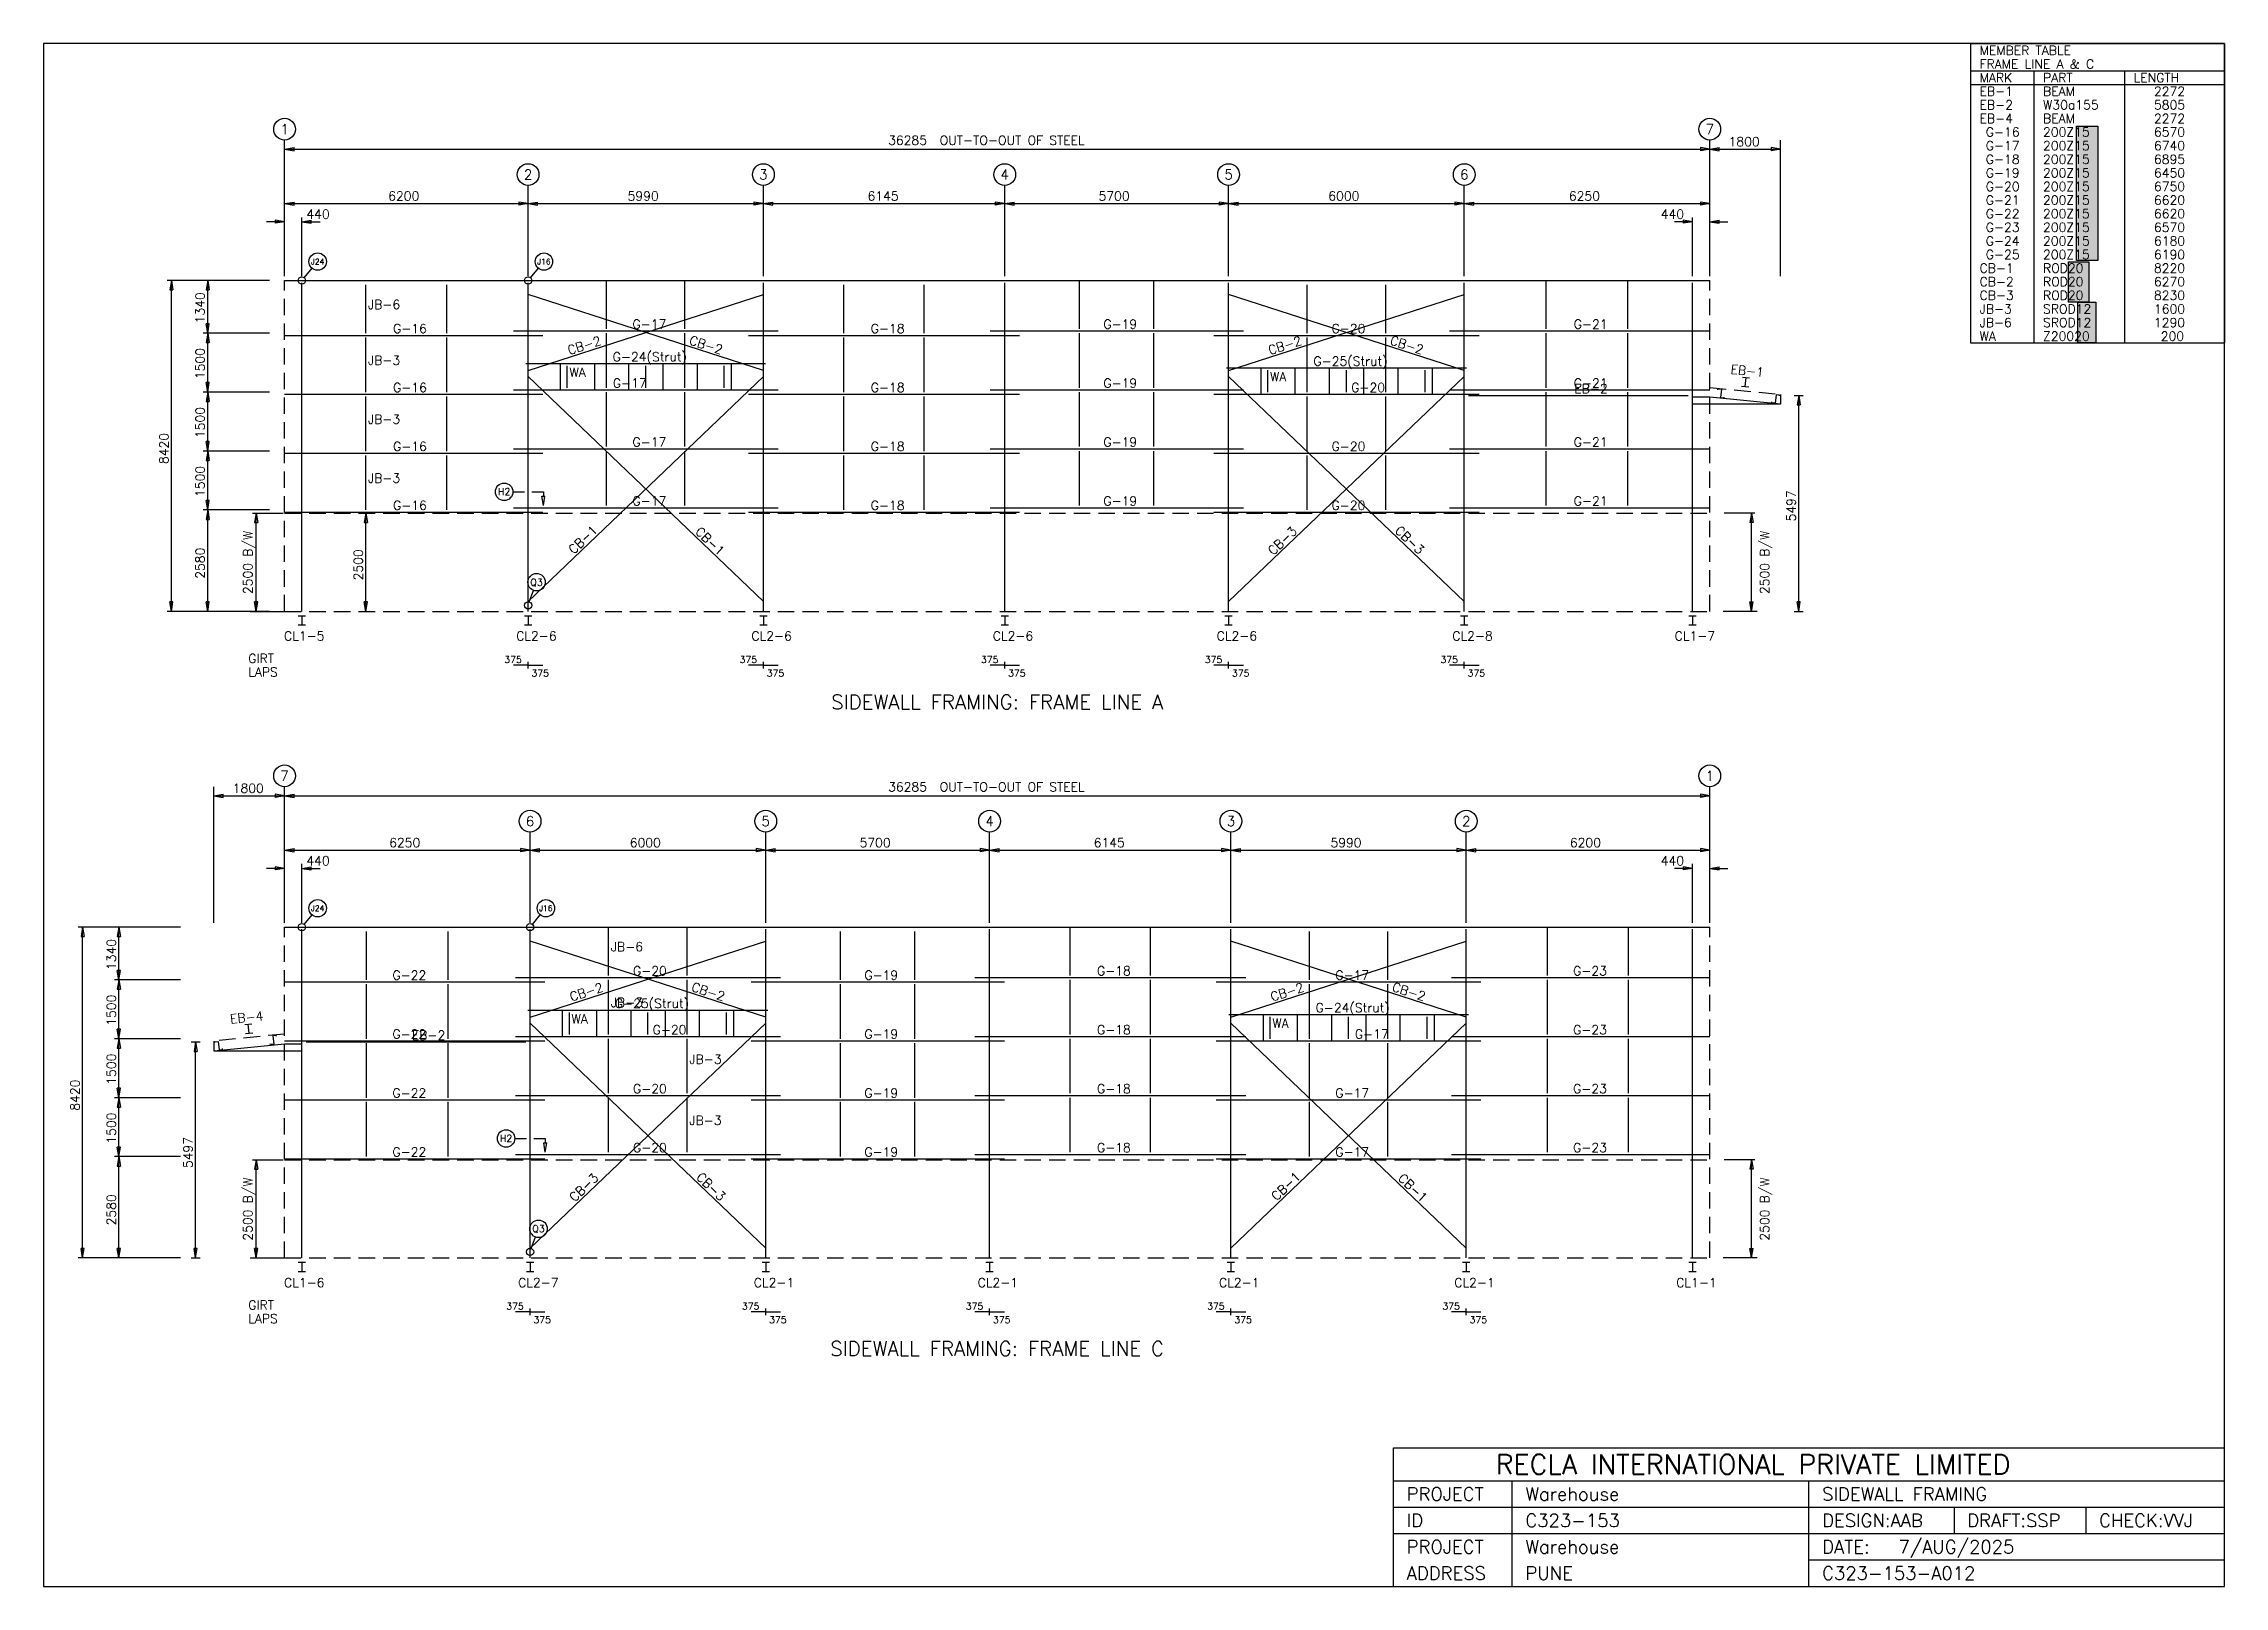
# Model space of a CAD drawing. Header units: millimetres. Extents: x 0 to 55522, y 0 to 39262.
import ezdxf
from ezdxf.enums import TextEntityAlignment as Align

# ---------------------------------------------------------------- set-up
doc = ezdxf.new("R2010")
doc.units = ezdxf.units.MM
doc.header["$MEASUREMENT"] = 0
doc.linetypes.add('CONTIN', pattern=[0])
doc.linetypes.add('DASHED', pattern=[627.92, 419.72, -208.2])
doc.layers.get('0').update_dxf_attribs({"linetype": 'CONTIN'})
for name, color, linetype in [('1', 7, 'CONTIN'), ('10', 10, 'CONTIN'), ('11', 7, 'CONTIN'), ('12', 6, 'CONTIN'), ('13', 1, 'CONTIN'), ('14', 7, 'CONTIN'), ('15', 7, 'CONTIN'), ('2', 6, 'CONTIN'), ('22', 7, 'CONTIN'), ('26', 7, 'CONTIN'), ('3', 7, 'CONTIN'), ('4', 7, 'CONTIN'), ('5', 5, 'DASHED'), ('7', 7, 'CONTIN')]:
    doc.layers.add(name, color=color, linetype=linetype)
doc.styles.add('SIMPLEX', font='SIMPLEX')

# ---------------------------------------------------------------- blocks, each defined once
blk = doc.blocks.new('SW1TBL')
for p, q in [((-6463.6997, 0), (0, 0)), ((-6463.6997, 0), (-6463.6997, -7617.9312)), ((0, 0), (0, -7617.9312)), ((-6463.6997, -692.53931), (0, -692.53931)), ((-6463.6997, -692.53931), (-6463.6997, -1038.8088)), ((-6463.6997, -1038.8088), (-6463.6997, -7617.9312)), ((-6463.6997, -1038.8088), (0, -1038.8088)), ((-4847.7749, -692.53931), (-4847.7749, -1038.8088)), ((-4847.7749, -1038.8088), (-4847.7749, -7617.9312)), ((-2539.3108, -692.53931), (-2539.3108, -1038.8088)), ((-2539.3108, -1038.8088), (-2539.3108, -7617.9312)), ((-6463.6997, -7617.9312), (0, -7617.9312))]:
    blk.add_line(p, q)
at = {"layer": '14', "style": 'SIMPLEX'}
for s, p in [('MEMBER TABLE', (-6232.8535, -288.55801)), ('FRAME LINE A & C', (-6232.8535, -634.82764)), ('MARK', (-6232.8535, -981.09729)), ('PART', (-4616.9287, -981.09729)), ('LENGTH', (-2308.4646, -981.09729))]:
    blk.add_text(s, height=230.84642, dxfattribs=at).set_placement(p)
at = {"layer": '26', "style": 'SIMPLEX'}
for s, p in [('EB-1', (-6232.8535, -1327.3669)), ('BEAM', (-4616.9287, -1327.3669)), ('   2272', (-2308.4646, -1327.3669)), ('EB-2', (-6232.8535, -1673.6366)), ('W30a155', (-4616.9287, -1673.6366)), ('   5805', (-2308.4646, -1673.6366)), ('EB-4', (-6232.8535, -2019.9063)), (' G-16', (-6232.8535, -2366.1758)), ('200Z15', (-4616.9287, -2366.1758)), ('BEAM', (-4616.9287, -2019.9063)), ('   2272', (-2308.4646, -2019.9063)), ('   6570', (-2308.4646, -2366.1758)), (' G-17', (-6232.8535, -2712.4453)), ('200Z15', (-4616.9287, -2712.4453)), ('   6740', (-2308.4646, -2712.4453)), (' G-18', (-6232.8535, -3058.7148)), (' G-19', (-6232.8535, -3404.9844)), ('200Z15', (-4616.9287, -3058.7148)), ('200Z15', (-4616.9287, -3404.9844)), ('   6895', (-2308.4646, -3058.7148)), ('   6450', (-2308.4646, -3404.9844)), (' G-20', (-6232.8535, -3751.2539)), (' G-21', (-6232.8535, -4097.5234)), ('200Z15', (-4616.9287, -3751.2539)), ('200Z15', (-4616.9287, -4097.5234)), ('   6750', (-2308.4646, -3751.2539)), ('   6620', (-2308.4646, -4097.5234)), (' G-22', (-6232.8535, -4443.793)), ('200Z15', (-4616.9287, -4443.793)), ('   6620', (-2308.4646, -4443.793)), (' G-23', (-6232.8535, -4790.0625)), (' G-24', (-6232.8535, -5136.332)), ('200Z15', (-4616.9287, -4790.0625)), ('200Z15', (-4616.9287, -5136.332)), ('   6570', (-2308.4646, -4790.0625)), ('   6180', (-2308.4646, -5136.332)), (' G-25', (-6232.8535, -5482.6016)), ('200Z15', (-4616.9287, -5482.6016)), ('   6190', (-2308.4646, -5482.6016)), ('CB-1', (-6232.8535, -5828.8711)), ('CB-2', (-6232.8535, -6175.1406)), ('ROD20', (-4616.9287, -5828.8711)), ('ROD20', (-4616.9287, -6175.1406)), ('   8220', (-2308.4646, -5828.8711)), ('   6270', (-2308.4646, -6175.1406)), ('JB-3', (-6232.8535, -6867.6802)), ('CB-3', (-6232.8535, -6521.4102)), ('SROD12', (-4616.9287, -6867.6802)), ('ROD20', (-4616.9287, -6521.4102)), ('   8230', (-2308.4646, -6521.4102)), ('   1600', (-2308.4646, -6867.6802)), ('JB-6', (-6232.8535, -7213.9497)), ('SROD12', (-4616.9287, -7213.9497)), ('   1290', (-2308.4646, -7213.9497)), ('WA', (-6232.8535, -7560.2192)), ('Z20020', (-4616.9287, -7560.2192)), ('    200', (-2308.4646, -7560.2192))]:
    blk.add_text(s, height=230.84642, dxfattribs=at).set_placement(p)
blk = doc.blocks.new('WCOL')
for p, q in [((-10.2, 0), (10.2, 0)), ((0, 0), (0, -25.4)), ((-10.2, -25.4), (10.2, -25.4))]:
    blk.add_line(p, q)
blk = doc.blocks.new('ARROW')
for p, q in [((0, 0), (-240, 40)), ((-240, 40), (-240, -40)), ((0, 0), (-240, -40))]:
    blk.add_line(p, q)
blk = doc.blocks.new('ARROWP')
for p, q in [((0, 0), (-240, 40)), ((-240, 40), (-240, -40)), ((0, 0), (-240, -40))]:
    blk.add_line(p, q)
blk = doc.blocks.new('CUTSEC')
at = {"layer": '7'}
for p, q in [((-388, 0), (-92, 0)), ((92, 0), (388, 0)), ((388, 0), (388, 111))]:
    blk.add_line(p, q, dxfattribs=at)
at = {"layer": '7', "rotation": 90}
blk.add_blockref('ARROWP', (388, 351), dxfattribs=at)
blk = doc.blocks.new('ZCOL')
for p, q in [((10.2, 0), (0, 0)), ((0, 0), (0, -25.4)), ((10.2, -2.5), (10.2, 0)), ((-10.2, -25.4), (-10.2, -22.9)), ((0, -25.4), (-10.2, -25.4))]:
    blk.add_line(p, q)

msp = doc.modelspace()

# ---------------------------------------------------------------- hatches: boundary and pattern name
at = {"linetype": 'Continuous'}
h = msp.add_hatch(color=256, dxfattribs=at)
h.dxf.hatch_style = 1
h.paths.add_polyline_path([(51757, 37158), (52300, 37158), (52300, 33740), (51757, 33740)])
h.paths.add_polyline_path([(51555, 33713), (52070, 33713), (52070, 32679), (51555, 32679)])
h.paths.add_polyline_path([(51789, 32679), (52250, 32679), (52250, 31644), (51789, 31644)])

# ---------------------------------------------------------------- linework, layer by layer
for p, q in [((34368, 0), (34368, 3526)), ((34368, 3526), (55522, 3526)), ((55522, 0), (55522, 3526)), ((34368, 2686), (55522, 2686)), ((37390, 0), (37390, 2686)), ((44945, 0), (44945, 2686)), ((34368, 2015), (55522, 2015)), ((48639, 2015), (48639, 1343)), ((51996, 2015), (51996, 1343)), ((34368, 1343), (55522, 1343)), ((44945, 672), (55522, 672)), ((34368, 0), (55522, 0))]:
    msp.add_line(p, q)
for points in [[(51757, 37158), (52300, 37158), (52300, 33740), (51757, 33740)], [(51555, 33713), (52070, 33713), (52070, 32679), (51555, 32679)], [(51789, 32679), (52250, 32679), (52250, 31644), (51789, 31644)]]:
    msp.add_lwpolyline(points, close=True, dxfattribs=at)
at = {"layer": '1'}
for p, q in [((6135, 33234), (12691, 33234)), ((8202, 31894), (8202, 33123)), ((10268, 31894), (10268, 33123)), ((11978, 33234), (18681, 33234)), ((12335, 30940), (18325, 32874)), ((18325, 30940), (12335, 32874)), ((14332, 32005), (14332, 33234)), ((16328, 32005), (16328, 33234)), ((17968, 33234), (24826, 33234)), ((20373, 31894), (20373, 33123)), ((22422, 31894), (22422, 33123)), ((24113, 33234), (30526, 33234)), ((26370, 32005), (26370, 33234)), ((28270, 32005), (28270, 33234)), ((29813, 33234), (36526, 33234)), ((30170, 30940), (36170, 32874)), ((36170, 30940), (30170, 32874)), ((32170, 31894), (32170, 33123)), ((34170, 31894), (34170, 33123)), ((35813, 33234), (42420, 33234)), ((38253, 32005), (38253, 33234)), ((40337, 32005), (40337, 33234)), ((6135, 31838), (12710, 31838)), ((8202, 30394), (8202, 31783)), ((10268, 30394), (10268, 31783)), ((11960, 31949), (18700, 31949)), ((14332, 30505), (14332, 31894)), ((16328, 30505), (16328, 31894)), ((17950, 31838), (24845, 31838)), ((20373, 30394), (20373, 31783)), ((22422, 30394), (22422, 31783)), ((24095, 31949), (30545, 31949)), ((26370, 30505), (26370, 31894)), ((28270, 30505), (28270, 31894)), ((29795, 31838), (36545, 31838)), ((32170, 30394), (32170, 31783)), ((34170, 30394), (34170, 31783)), ((35795, 31949), (42420, 31949)), ((38253, 30505), (38253, 31894)), ((40337, 30505), (40337, 31894)), ((12279, 31119), (18380, 31119)), ((13151, 31119), (13151, 30449)), ((14023, 31119), (14023, 30449)), ((14894, 31119), (14894, 30449)), ((15766, 31119), (15766, 30449)), ((16637, 31119), (16637, 30449)), ((17509, 31119), (17509, 30449)), ((12335, 25064), (18325, 30788)), ((18325, 25064), (12335, 30788)), ((13333, 30505), (13333, 31064)), ((14332, 30505), (14332, 31064)), ((15330, 30505), (15330, 31064)), ((16328, 30505), (16328, 31064)), ((17327, 30505), (17327, 31064)), ((30114, 31008), (36225, 31008)), ((30170, 25064), (36170, 30788)), ((36170, 25064), (30170, 30788)), ((30987, 31008), (30987, 30338)), ((31170, 30394), (31170, 30953)), ((31860, 31008), (31860, 30338)), ((32170, 30394), (32170, 30953)), ((32733, 31008), (32733, 30338)), ((33170, 30394), (33170, 30953)), ((33606, 31008), (33606, 30338)), ((34170, 30394), (34170, 30953)), ((34479, 31008), (34479, 30338)), ((35170, 30394), (35170, 30953)), ((35352, 31008), (35352, 30338)), ((6135, 30338), (12710, 30338)), ((8202, 28894), (8202, 30283)), ((10268, 28894), (10268, 30283)), ((11960, 30449), (18700, 30449)), ((14332, 29005), (14332, 30394)), ((16328, 29005), (16328, 30394)), ((17950, 30338), (24845, 30338)), ((20373, 28894), (20373, 30283)), ((22422, 28894), (22422, 30283)), ((24095, 30449), (30545, 30449)), ((26370, 29005), (26370, 30394)), ((28270, 29005), (28270, 30394)), ((29795, 30338), (36545, 30338)), ((32170, 28894), (32170, 30283)), ((34170, 28894), (34170, 30283)), ((35795, 30449), (42420, 30449)), ((36281, 30311), (41869, 30311)), ((38253, 29005), (38253, 30394)), ((40337, 29005), (40337, 30394)), ((42420, 30264), (41980, 30264)), ((42420, 30084), (41980, 30084)), ((44220, 30084), (42420, 30264)), ((44220, 30084), (42420, 30084)), ((44220, 30084), (44220, 30084)), ((11960, 28949), (18700, 28949)), ((14332, 27505), (14332, 28894)), ((16328, 27505), (16328, 28894)), ((24095, 28949), (30545, 28949)), ((26370, 27505), (26370, 28894)), ((28270, 27505), (28270, 28894)), ((35795, 28949), (42420, 28949)), ((38253, 27505), (38253, 28894)), ((40337, 27505), (40337, 28894)), ((6135, 28838), (12710, 28838)), ((8202, 27394), (8202, 28783)), ((10268, 27394), (10268, 28783)), ((17950, 28838), (24845, 28838)), ((20373, 27394), (20373, 28783)), ((22422, 27394), (22422, 28783)), ((29795, 28838), (36545, 28838)), ((32170, 27394), (32170, 28783)), ((34170, 27394), (34170, 28783)), ((6135, 27338), (12710, 27338)), ((11960, 27449), (18700, 27449)), ((17950, 27338), (24845, 27338)), ((24095, 27449), (30545, 27449)), ((29795, 27338), (36545, 27338)), ((35795, 27449), (42420, 27449)), ((6135, 16777), (12741, 16777)), ((8218, 15437), (8218, 16667)), ((10302, 15437), (10302, 16667)), ((12028, 16777), (18741, 16777)), ((14385, 15548), (14385, 16777)), ((16385, 15548), (16385, 16777)), ((18028, 16777), (24441, 16777)), ((20285, 15437), (20285, 16667)), ((22185, 15437), (22185, 16667)), ((23728, 16777), (30586, 16777)), ((26133, 15548), (26133, 16777)), ((28182, 15548), (28182, 16777)), ((29873, 16777), (36576, 16777)), ((32227, 15437), (32227, 16667)), ((34223, 15437), (34223, 16667)), ((35863, 16777), (42420, 16777)), ((38287, 15548), (38287, 16777)), ((40353, 15548), (40353, 16777)), ((12385, 14484), (18385, 16417)), ((18385, 14484), (12385, 16417)), ((30230, 14484), (36220, 16417)), ((36220, 14484), (30230, 16417)), ((6135, 15382), (12760, 15382)), ((8218, 13937), (8218, 15327)), ((10302, 13937), (10302, 15327)), ((12010, 15493), (18760, 15493)), ((14385, 14048), (14385, 15437)), ((16385, 14048), (16385, 15437)), ((18010, 15382), (24460, 15382)), ((20285, 13937), (20285, 15327)), ((22185, 13937), (22185, 15327)), ((23710, 15493), (30605, 15493)), ((26133, 14048), (26133, 15437)), ((28182, 14048), (28182, 15437)), ((29855, 15382), (36595, 15382)), ((32227, 13937), (32227, 15327)), ((34223, 13937), (34223, 15327)), ((35845, 15493), (42420, 15493)), ((38287, 14048), (38287, 15437)), ((40353, 14048), (40353, 15437)), ((12329, 14663), (18440, 14663)), ((13202, 14663), (13202, 13993)), ((13385, 14048), (13385, 14607)), ((14075, 14663), (14075, 13993)), ((14385, 14048), (14385, 14607)), ((14948, 14663), (14948, 13993)), ((15385, 14048), (15385, 14607)), ((15821, 14663), (15821, 13993)), ((16385, 14048), (16385, 14607)), ((16694, 14663), (16694, 13993)), ((17385, 14048), (17385, 14607)), ((17567, 14663), (17567, 13993)), ((30174, 14552), (36275, 14552)), ((31046, 14552), (31046, 13882)), ((31228, 13937), (31228, 14497)), ((31918, 14552), (31918, 13882)), ((32227, 13937), (32227, 14497)), ((32789, 14552), (32789, 13882)), ((33225, 13937), (33225, 14497)), ((33661, 14552), (33661, 13882)), ((34223, 13937), (34223, 14497)), ((34532, 14552), (34532, 13882)), ((35222, 13937), (35222, 14497)), ((35404, 14552), (35404, 13882)), ((6135, 13882), (12760, 13882)), ((12010, 13993), (18760, 13993)), ((12385, 8607), (18385, 14331)), ((18385, 8607), (12385, 14331)), ((14385, 12548), (14385, 13937)), ((16385, 12548), (16385, 13937)), ((18010, 13882), (24460, 13882)), ((23710, 13993), (30605, 13993)), ((26133, 12548), (26133, 13937)), ((28182, 12548), (28182, 13937)), ((29855, 13882), (36595, 13882)), ((30230, 8607), (36220, 14331)), ((36220, 8607), (30230, 14331)), ((35845, 13993), (42420, 13993)), ((38287, 12548), (38287, 13937)), ((40353, 12548), (40353, 13937)), ((4335, 13627), (6135, 13807)), ((4335, 13627), (6135, 13627)), ((4335, 13627), (4335, 13627)), ((6135, 13807), (6575, 13807)), ((6135, 13627), (6575, 13627)), ((6686, 13854), (12274, 13854)), ((8218, 12437), (8218, 13827)), ((10302, 12437), (10302, 13827)), ((20285, 12437), (20285, 13827)), ((22185, 12437), (22185, 13827)), ((32227, 12437), (32227, 13827)), ((34223, 12437), (34223, 13827)), ((6135, 12382), (12760, 12382)), ((8218, 10937), (8218, 12327)), ((10302, 10937), (10302, 12327)), ((12010, 12493), (18760, 12493)), ((14385, 11048), (14385, 12437)), ((16385, 11048), (16385, 12437)), ((18010, 12382), (24460, 12382)), ((20285, 10937), (20285, 12327)), ((22185, 10937), (22185, 12327)), ((23710, 12493), (30605, 12493)), ((26133, 11048), (26133, 12437)), ((28182, 11048), (28182, 12437)), ((29855, 12382), (36595, 12382)), ((32227, 10937), (32227, 12327)), ((34223, 10937), (34223, 12327)), ((35845, 12493), (42420, 12493)), ((38287, 11048), (38287, 12437)), ((40353, 11048), (40353, 12437)), ((6135, 10882), (12760, 10882)), ((12010, 10993), (18760, 10993)), ((18010, 10882), (24460, 10882)), ((23710, 10993), (30605, 10993)), ((29855, 10882), (36595, 10882)), ((35845, 10993), (42420, 10993))]:
    msp.add_line(p, q, dxfattribs=at)
at = {"layer": '12'}
for p, q in [((6135, 33345), (6135, 36807)), ((42420, 33345), (42420, 36807)), ((42420, 33345), (42420, 36807)), ((44220, 33345), (44220, 36807)), ((12335, 33345), (12335, 35653)), ((18325, 33345), (18325, 35653)), ((24470, 33345), (24470, 35653)), ((30170, 33345), (30170, 35653)), ((36170, 33345), (36170, 35653)), ((42420, 33345), (42420, 35653)), ((6575, 33345), (6575, 34841)), ((41980, 33345), (41980, 34841)), ((4066, 33234), (3143, 33234)), ((5747, 33234), (4066, 33234)), ((4177, 33234), (4177, 33234)), ((5747, 31894), (4066, 31894)), ((4177, 31894), (4177, 31894)), ((4177, 31894), (4177, 31894)), ((5747, 30394), (4066, 30394)), ((4177, 30394), (4177, 30394)), ((4177, 30394), (4177, 30394)), ((44569, 30311), (44800, 30311)), ((5747, 28894), (4066, 28894)), ((4177, 28894), (4177, 28894)), ((4177, 28894), (4177, 28894)), ((5747, 27394), (4066, 27394)), ((4177, 27394), (4177, 27394)), ((4177, 27394), (4177, 27394)), ((4066, 24814), (3143, 24814)), ((5747, 24814), (4066, 24814)), ((4177, 24814), (4177, 24814)), ((44569, 24814), (44800, 24814)), ((4335, 16888), (4335, 20351)), ((6135, 16888), (6135, 20351)), ((6135, 16888), (6135, 20351)), ((42420, 16888), (42420, 20351)), ((12385, 16888), (12385, 19197)), ((18385, 16888), (18385, 19197)), ((24085, 16888), (24085, 19197)), ((30230, 16888), (30230, 19197)), ((36220, 16888), (36220, 19197)), ((42420, 16888), (42420, 19197)), ((6575, 16888), (6575, 18384)), ((41980, 16888), (41980, 18384)), ((1805, 16777), (881, 16777)), ((3485, 16777), (1805, 16777)), ((1916, 16777), (1916, 16777)), ((3485, 15437), (1805, 15437)), ((1916, 15437), (1916, 15437)), ((1916, 15437), (1916, 15437)), ((3485, 13937), (1805, 13937)), ((1916, 13937), (1916, 13937)), ((1916, 13937), (1916, 13937)), ((3755, 13854), (3986, 13854)), ((3485, 12437), (1805, 12437)), ((1916, 12437), (1916, 12437)), ((1916, 12437), (1916, 12437)), ((3485, 10937), (1805, 10937)), ((1916, 10937), (1916, 10937)), ((1916, 10937), (1916, 10937)), ((1805, 8357), (881, 8357)), ((3485, 8357), (1805, 8357)), ((1916, 8357), (1916, 8357)), ((3755, 8357), (3986, 8357))]:
    msp.add_line(p, q, dxfattribs=at)
at = {"layer": '13'}
for centre in [(6135, 37084), (42420, 37084), (12335, 35930), (18325, 35930), (24470, 35930), (30170, 35930), (36170, 35930), (6135, 20628), (42420, 20628), (12385, 19474), (18385, 19474), (24085, 19474), (30230, 19474), (36220, 19474)]:
    msp.add_circle(centre, 277, dxfattribs=at)
at = {"layer": '2'}
for p, q in [((6135, 36577), (42420, 36577)), ((42420, 36577), (44220, 36577)), ((6135, 35191), (42420, 35191)), ((6135, 34730), (5673, 34730)), ((6575, 34730), (7037, 34730)), ((41980, 34730), (41518, 34730)), ((42420, 34730), (42882, 34730)), ((3254, 24814), (3254, 33234)), ((4177, 31894), (4177, 33234)), ((4177, 30394), (4177, 31894)), ((4177, 28894), (4177, 30394)), ((44685, 24814), (44685, 30311)), ((4177, 27394), (4177, 28894)), ((4177, 24814), (4177, 27394)), ((5321, 27314), (6103, 27314)), ((5410, 24814), (5410, 27314)), ((8202, 24814), (8202, 27314)), ((43571, 27314), (42789, 27314)), ((43483, 24814), (43483, 27314)), ((5262, 24814), (6135, 24814)), ((43631, 24814), (42758, 24814)), ((12335, 23443), (11960, 23443)), ((12335, 23356), (12335, 23529)), ((12335, 23356), (12335, 23529)), ((12335, 23443), (12710, 23443)), ((18325, 23443), (17950, 23443)), ((18325, 23356), (18325, 23529)), ((18325, 23356), (18325, 23529)), ((18325, 23443), (18700, 23443)), ((24470, 23443), (24095, 23443)), ((24470, 23356), (24470, 23529)), ((24470, 23356), (24470, 23529)), ((24470, 23443), (24845, 23443)), ((30170, 23443), (29795, 23443)), ((30170, 23356), (30170, 23529)), ((30170, 23356), (30170, 23529)), ((30170, 23443), (30545, 23443)), ((36170, 23443), (35795, 23443)), ((36170, 23356), (36170, 23529)), ((36170, 23356), (36170, 23529)), ((36170, 23443), (36545, 23443)), ((4335, 20120), (6135, 20120)), ((6135, 20120), (42420, 20120)), ((6135, 18735), (42420, 18735)), ((6135, 18273), (5673, 18273)), ((6575, 18273), (7037, 18273)), ((41980, 18273), (41518, 18273)), ((42420, 18273), (42882, 18273)), ((992, 8357), (992, 16777)), ((1916, 15437), (1916, 16777)), ((1916, 13937), (1916, 15437)), ((1916, 12437), (1916, 13937)), ((3870, 8357), (3870, 13854)), ((1916, 10937), (1916, 12437)), ((1916, 8357), (1916, 10937)), ((5321, 10857), (6103, 10857)), ((5410, 8357), (5410, 10857)), ((43571, 10857), (42789, 10857)), ((43483, 8357), (43483, 10857)), ((5262, 8357), (6135, 8357)), ((43631, 8357), (42758, 8357)), ((12385, 6986), (12010, 6986)), ((12385, 6900), (12385, 7073)), ((12385, 6900), (12385, 7073)), ((12385, 6986), (12760, 6986)), ((18385, 6986), (18010, 6986)), ((18385, 6900), (18385, 7073)), ((18385, 6900), (18385, 7073)), ((18385, 6986), (18760, 6986)), ((24085, 6986), (23710, 6986)), ((24085, 6900), (24085, 7073)), ((24085, 6900), (24085, 7073)), ((24085, 6986), (24460, 6986)), ((30230, 6986), (29855, 6986)), ((30230, 6900), (30230, 7073)), ((30230, 6900), (30230, 7073)), ((30230, 6986), (30605, 6986)), ((36220, 6986), (35845, 6986)), ((36220, 6900), (36220, 7073)), ((36220, 6900), (36220, 7073)), ((36220, 6986), (36595, 6986))]:
    msp.add_line(p, q, dxfattribs=at)
at = {"layer": '22'}
for p, q in [((55522, 39262), (0, 39262)), ((0, 39262), (0, 0)), ((55522, 0), (55522, 39262)), ((0, 0), (55522, 0))]:
    msp.add_line(p, q, dxfattribs=at)
at = {"layer": '4'}
for p, q in [((6575, 24814), (6575, 33178)), ((12335, 24814), (12335, 33178)), ((18325, 24814), (18325, 33178)), ((24470, 24814), (24470, 33178)), ((30170, 24814), (30170, 33178)), ((36170, 24814), (36170, 33178)), ((41980, 24814), (41980, 33178)), ((6575, 8357), (6575, 16722)), ((12385, 8357), (12385, 16722)), ((18385, 8357), (18385, 16722)), ((24085, 8357), (24085, 16722)), ((30230, 8357), (30230, 16722)), ((36220, 8357), (36220, 16722)), ((41980, 8357), (41980, 16722))]:
    msp.add_line(p, q, dxfattribs=at)
at = {"layer": '5'}
for p, q in [((6135, 24814), (6135, 33234)), ((42420, 24814), (42420, 33234)), ((42420, 30514), (44220, 30334)), ((44220, 30334), (44220, 30084)), ((6135, 24814), (6135, 27314)), ((6135, 27314), (42420, 27314)), ((42420, 24814), (42420, 27314)), ((6135, 24814), (42420, 24814)), ((6135, 8357), (6135, 16777)), ((42420, 8357), (42420, 16777)), ((6135, 14057), (4335, 13877)), ((4335, 13877), (4335, 13627)), ((6135, 8357), (6135, 10857)), ((6135, 10857), (42420, 10857)), ((42420, 8357), (42420, 10857)), ((6135, 8357), (42420, 8357))]:
    msp.add_line(p, q, dxfattribs=at)
at = {"layer": '7'}
for p, q in [((6634, 33305), (6836, 33545)), ((12394, 33305), (12596, 33545)), ((12366, 25053), (12474, 25348)), ((6634, 16848), (6836, 17089)), ((12444, 16848), (12646, 17089)), ((12416, 8597), (12524, 8892))]:
    msp.add_line(p, q, dxfattribs=at)
for centre, radius in [((6978, 33715), 222), ((12738, 33715), 222), ((6575, 33234), 92.3), ((12335, 33234), 92.3), ((11725, 27856), 222), ((12550, 25556), 222), ((12335, 24966), 92.3), ((6978, 17258), 222), ((12788, 17258), 222), ((6575, 16777), 92.3), ((12385, 16777), 92.3), ((11775, 11399), 222), ((12600, 9100), 222), ((12385, 8510), 92.3)]:
    msp.add_circle(centre, radius, dxfattribs=at)

# ---------------------------------------------------------------- block references
msp.add_blockref('SW1TBL', (55522, 39262))
at = {"layer": '10'}
for name, p, xscale, yscale, zscale, rotation in [('WCOL', (43320, 30537), 9.08844185, -9.0884419, -9.0884419, 354.289), ('ZCOL', (42718, 30466), -8.75, 8.388368599999996, 8.388368599999996, 354.289), ('ZCOL', (44109, 30326), 8.75, 8.388368599999996, 8.388368599999996, 354.289), ('WCOL', (5235, 14081), 9.08844185, -9.0884419, -9.0884419, 5.711), ('ZCOL', (5836, 14009), 8.75, 8.388368599999996, 8.388368599999996, 5.711), ('ZCOL', (4445, 13870), -8.75, 8.388368599999996, 8.388368599999996, 5.710999999999986)]:
    msp.add_blockref(name, p, dxfattribs=dict(at, xscale=xscale, yscale=yscale, zscale=zscale, rotation=rotation))
at = {"layer": '10', "xscale": 9.08844185, "yscale": 9.08844185, "zscale": 9.08844185}
for p in [(6575, 24703), (12335, 24703), (18325, 24703), (24470, 24703), (30170, 24703), (36170, 24703), (41980, 24703), (6575, 8247), (12385, 8247), (18385, 8247), (24085, 8247), (30230, 8247), (36220, 8247), (41980, 8247)]:
    msp.add_blockref('WCOL', p, dxfattribs=at)
at = {"layer": '2'}
for p, rotation in [((6135, 36577), 180), ((42420, 36577), 180), ((6135, 35191), 180), ((12335, 35191), 180), ((18325, 35191), 180), ((24470, 35191), 180), ((30170, 35191), 180), ((36170, 35191), 180), ((6575, 34730), 180), ((42420, 34730), 180), ((3254, 33234), 90), ((4177, 33234), 90), ((4177, 31894), 270), ((4177, 31894), 90), ((4177, 30394), 270), ((4177, 30394), 90), ((44685, 30311), 90), ((4177, 28894), 270), ((4177, 28894), 90), ((4177, 27394), 270), ((4177, 27394), 90), ((5410, 27314), 90), ((8202, 27314), 90), ((3254, 24814), 270), ((4177, 24814), 270), ((5410, 24814), 270), ((8202, 24814), 270), ((44685, 24814), 270), ((4335, 20120), 180), ((6135, 20120), 180), ((6135, 18735), 180), ((12385, 18735), 180), ((18385, 18735), 180), ((24085, 18735), 180), ((30230, 18735), 180), ((36220, 18735), 180), ((6575, 18273), 180), ((42420, 18273), 180), ((992, 16777), 90), ((1916, 16777), 90), ((1916, 15437), 270), ((1916, 15437), 90), ((1916, 13937), 270), ((1916, 13937), 90), ((3870, 13854), 90), ((1916, 12437), 270), ((1916, 12437), 90), ((1916, 10937), 270), ((1916, 10937), 90), ((5410, 10857), 90), ((992, 8357), 270), ((1916, 8357), 270), ((3870, 8357), 270), ((5410, 8357), 270)]:
    msp.add_blockref('ARROW', p, dxfattribs=dict(at, rotation=rotation))
for p in [(42420, 36577), (44220, 36577), (12335, 35191), (18325, 35191), (24470, 35191), (30170, 35191), (36170, 35191), (42420, 35191), (6135, 34730), (41980, 34730), (6135, 20120), (42420, 20120), (12385, 18735), (18385, 18735), (24085, 18735), (30230, 18735), (36220, 18735), (42420, 18735), (6135, 18273), (41980, 18273)]:
    msp.add_blockref('ARROW', p, dxfattribs=at)
at = {"layer": '2', "xscale": -1}
for p, rotation in [((43483, 27314), 270), ((43483, 24814), 89.99999999999999), ((43483, 10857), 270), ((43483, 8357), 90)]:
    msp.add_blockref('ARROW', p, dxfattribs=dict(at, rotation=rotation))
at = {"layer": '7', "yscale": -1, "zscale": -1}
for p in [(12335, 27856), (12385, 11399)]:
    msp.add_blockref('CUTSEC', p, dxfattribs=at)

# ---------------------------------------------------------------- texts
at = {"layer": '11', "style": 'SIMPLEX'}
for s, height, p in [('36285', 230.8, (21501, 36687)), ('1800', 230.8, (42899, 36653)), ('440', 230.8, (6690, 34807)), ('6200', 230.8, (8773, 35268)), ('5990', 230.8, (14868, 35268)), ('6145', 230.8, (20976, 35268)), ('5700', 230.8, (26858, 35268)), ('6000', 230.8, (32708, 35268)), ('6250', 230.8, (38833, 35268)), ('440', 230.8, (41172, 34807)), ('375', 173.1, (11729, 23500)), ('375', 173.1, (12421, 23154)), ('375', 173.1, (17719, 23500)), ('375', 173.1, (18411, 23154)), ('375', 173.1, (23864, 23500)), ('375', 173.1, (24556, 23154)), ('375', 173.1, (29564, 23500)), ('375', 173.1, (30256, 23154)), ('375', 173.1, (35564, 23500)), ('375', 173.1, (36256, 23154)), ('1800', 230.8, (4814, 20197)), ('36285', 230.8, (21501, 20231)), ('6250', 230.8, (8798, 18812)), ('6000', 230.8, (14923, 18812)), ('5700', 230.8, (20773, 18812)), ('6145', 230.8, (26736, 18812)), ('5990', 230.8, (32763, 18812)), ('6200', 230.8, (38858, 18812)), ('440', 230.8, (6690, 18350)), ('440', 230.8, (41172, 18350)), ('375', 173.1, (11779, 7044)), ('375', 173.1, (12471, 6698)), ('375', 173.1, (17779, 7044)), ('375', 173.1, (18471, 6698)), ('375', 173.1, (23479, 7044)), ('375', 173.1, (24171, 6698)), ('375', 173.1, (29624, 7044)), ('375', 173.1, (30316, 6698)), ('375', 173.1, (35614, 7044)), ('375', 173.1, (36306, 6698))]:
    msp.add_text(s, height=height, dxfattribs=at).set_placement(p)
for s, p in [('1340', (4100, 32143)), ('1500', (4100, 30723)), ('1500', (4100, 29223)), ('8420', (3177, 28562)), ('1500', (4100, 27723)), ('5497', (44608, 27101)), ('2500 B/W', (5314, 25254)), ('2500 B/W', (43931, 25254)), ('2580', (4100, 25642)), ('2500', (8125, 25602)), ('1340', (1839, 15686)), ('1500', (1839, 14266)), ('1500', (1839, 12766)), ('8420', (915, 12106)), ('1500', (1839, 11266)), ('5497', (3793, 10644)), ('2500 B/W', (5314, 8797)), ('2500 B/W', (43931, 8797)), ('2580', (1839, 9186))]:
    msp.add_text(s, height=230.8, rotation=90, dxfattribs=at).set_placement(p)
at = {"layer": '13', "style": 'SIMPLEX'}
for s, p in [('1', (6135, 36960)), ('7', (42420, 36960)), ('2', (12335, 35806)), ('3', (18325, 35806)), ('4', (24470, 35806)), ('5', (30170, 35806)), ('6', (36170, 35806)), ('7', (6135, 20503)), ('1', (42420, 20503)), ('6', (12385, 19349)), ('5', (18385, 19349)), ('4', (24085, 19349)), ('3', (30230, 19349)), ('2', (36220, 19349))]:
    msp.add_text(s, height=249, dxfattribs=at).set_placement(p, align=Align.CENTER)
at = {"layer": '14', "style": 'SIMPLEX'}
for s, height, p in [('RECLA INTERNATIONAL PRIVATE LIMITED', 503.66, (36970, 2854)), ('PROJECT', 335.8, (34704, 2183)), ('Warehouse', 335.8, (37726, 2183)), ('SIDEWALL FRAMING', 335.78, (45281, 2183)), ('ID', 335.8, (34704, 1511)), ('C323-153', 335.8, (37726, 1511)), ('DESIGN:AAB', 335.8, (45281, 1511)), ('DRAFT:SSP', 335.8, (48974, 1511)), ('CHECK:VVJ', 335.8, (52332, 1511)), ('PROJECT', 335.8, (34704, 839)), ('Warehouse', 335.8, (37726, 839)), ('DATE:', 335.8, (45281, 839)), (' 7/AUG/2025', 335.78, (46993, 839)), ('ADDRESS', 335.8, (34704, 168)), ('PUNE', 335.8, (37726, 168)), ('C323-153-A012', 335.78, (45281, 168))]:
    msp.add_text(s, height=height, dxfattribs=at).set_placement(p)
at = {"layer": '15', "style": 'SIMPLEX'}
for p in [(22656, 36687), (22656, 20231)]:
    msp.add_text(' OUT-TO-OUT OF STEEL', height=230.85, dxfattribs=at).set_placement(p)
for s, p in [('SIDEWALL FRAMING: FRAME LINE A', (24277, 22323)), ('SIDEWALL FRAMING: FRAME LINE C', (24277, 5867))]:
    msp.add_text(s, height=369.35, dxfattribs=at).set_placement(p, align=Align.CENTER)
at = {"layer": '2', "style": 'SIMPLEX'}
for s, p in [('GIRT', (5211, 23500)), ('LAPS', (5211, 23154)), ('GIRT', (5211, 7044)), ('LAPS', (5211, 6698))]:
    msp.add_text(s, height=230.8, dxfattribs=at).set_placement(p)
at = {"layer": '3', "style": 'SIMPLEX'}
for s, height, p in [('JB-6', 230.8, (8257, 32508)), (' G-17', 230.8, (14834, 32007)), (' G-19', 230.8, (26824, 32007)), (' G-21', 230.8, (38799, 32007)), (' G-16', 230.8, (8739, 31896)), (' G-18', 230.8, (20901, 31896)), (' G-20', 230.8, (32633, 31896)), ('JB-3', 230.8, (8257, 31088)), (' G-24(Strut)', 230.85, (14331, 31177)), (' G-25(Strut)', 230.85, (32171, 31066)), (' G-16', 230.8, (8739, 30396)), ('WA', 230.8, (13389, 30784)), (' G-17', 230.8, (14334, 30507)), (' G-18', 230.8, (20901, 30396)), (' G-19', 230.8, (26824, 30507)), ('WA', 230.8, (31225, 30673)), (' G-20', 230.8, (33133, 30396)), (' G-21', 230.8, (38799, 30507)), ('EB-2', 230.8, (38971, 30368)), ('JB-3', 230.8, (8257, 29588)), (' G-16', 230.8, (8739, 28896)), (' G-17', 230.8, (14834, 29007)), (' G-18', 230.8, (20901, 28896)), (' G-19', 230.8, (26824, 29007)), (' G-20', 230.8, (32633, 28896)), (' G-21', 230.8, (38799, 29007)), ('JB-3', 230.8, (8257, 28088)), (' G-16', 230.8, (8739, 27396)), (' G-17', 230.8, (14834, 27507)), (' G-18', 230.8, (20901, 27396)), (' G-19', 230.8, (26824, 27507)), (' G-20', 230.8, (32633, 27396)), (' G-21', 230.8, (38799, 27507)), (' CL1-5', 230.8, (5963, 24073)), (' CL2-6', 230.8, (11873, 24073)), (' CL2-6', 230.8, (17863, 24073)), (' CL2-6', 230.8, (24008, 24073)), (' CL2-6', 230.8, (29708, 24073)), (' CL2-8', 230.8, (35708, 24073)), (' CL1-7', 230.8, (41368, 24073)), ('JB-6', 230.8, (14440, 16163)), (' G-22', 230.8, (8723, 15440)), (' G-20', 230.8, (14848, 15550)), (' G-19', 230.8, (20739, 15440)), (' G-18', 230.8, (26661, 15550)), (' G-17', 230.8, (32729, 15440)), (' G-23', 230.8, (38783, 15550)), (' G-25(Strut)', 230.85, (14386, 14720)), ('WA', 230.8, (13440, 14328)), ('JB-3', 230.8, (14440, 14743)), ('WA', 230.8, (31284, 14217)), (' G-24(Strut)', 230.85, (32226, 14610)), (' G-22', 230.8, (8723, 13940)), ('EB-2', 230.8, (9376, 13912)), (' G-20', 230.8, (15348, 14050)), (' G-19', 230.8, (20739, 13940)), (' G-18', 230.8, (26661, 14050)), (' G-17', 230.8, (33228, 13940)), (' G-23', 230.8, (38783, 14050)), ('JB-3', 230.8, (16440, 13300)), (' G-20', 230.8, (14848, 12550)), (' G-18', 230.8, (26661, 12550)), (' G-23', 230.8, (38783, 12550)), (' G-22', 230.8, (8723, 12440)), (' G-19', 230.8, (20739, 12440)), (' G-17', 230.8, (32729, 12440)), ('JB-3', 230.8, (16440, 11743)), (' G-22', 230.8, (8723, 10940)), (' G-20', 230.8, (14848, 11050)), (' G-19', 230.8, (20739, 10940)), (' G-18', 230.8, (26661, 11050)), (' G-17', 230.8, (32729, 10940)), (' G-23', 230.8, (38783, 11050)), (' CL1-6', 230.8, (5963, 7616)), (' CL2-7', 230.8, (11923, 7616)), (' CL2-1', 230.8, (17923, 7616)), (' CL2-1', 230.8, (23623, 7616)), (' CL2-1', 230.8, (29768, 7616)), (' CL2-1', 230.8, (35758, 7616)), (' CL1-1', 230.8, (41409, 7616))]:
    msp.add_text(s, height=height, dxfattribs=at).set_placement(p)
for s, rotation, p in [('CB-2', 17.89, (13386, 31340)), ('CB-2', 342.11, (16417, 31617)), ('CB-2', 17.862, (31224, 31340)), ('CB-2', 342.138, (34259, 31616)), ('EB-1', 354.289, (42941, 30865)), ('CB-1', 43.698, (13496, 26253)), ('CB-1', 316.302, (16571, 26820)), ('CB-3', 43.65, (31304, 26226)), ('CB-3', 316.35, (34384, 26847)), ('CB-2', 17.862, (13439, 14884)), ('CB-2', 342.138, (16474, 15160)), ('CB-2', 17.89, (31281, 14884)), ('CB-2', 342.11, (34312, 15160)), ('EB-4', 5.711, (4758, 14323)), ('CB-3', 43.65, (13519, 9769)), ('CB-3', 316.35, (16599, 10391)), ('CB-1', 43.698, (31391, 9797)), ('CB-1', 316.302, (34466, 10363))]:
    msp.add_text(s, height=230.8, rotation=rotation, dxfattribs=at).set_placement(p)
at = {"layer": '7', "style": 'SIMPLEX'}
for s, height, p in [('J24', 141.8, (6978, 33715)), ('J16', 141.8, (12738, 33715)), ('H2', 177.3, (11725, 27856)), ('Q3', 177.3, (12550, 25556)), ('J24', 141.8, (6978, 17258)), ('J16', 141.8, (12788, 17258)), ('H2', 177.3, (11775, 11399)), ('Q3', 177.3, (12600, 9100))]:
    msp.add_text(s, height=height, dxfattribs=at).set_placement(p, align=Align.MIDDLE_CENTER)

doc.saveas('drawing.dxf')
